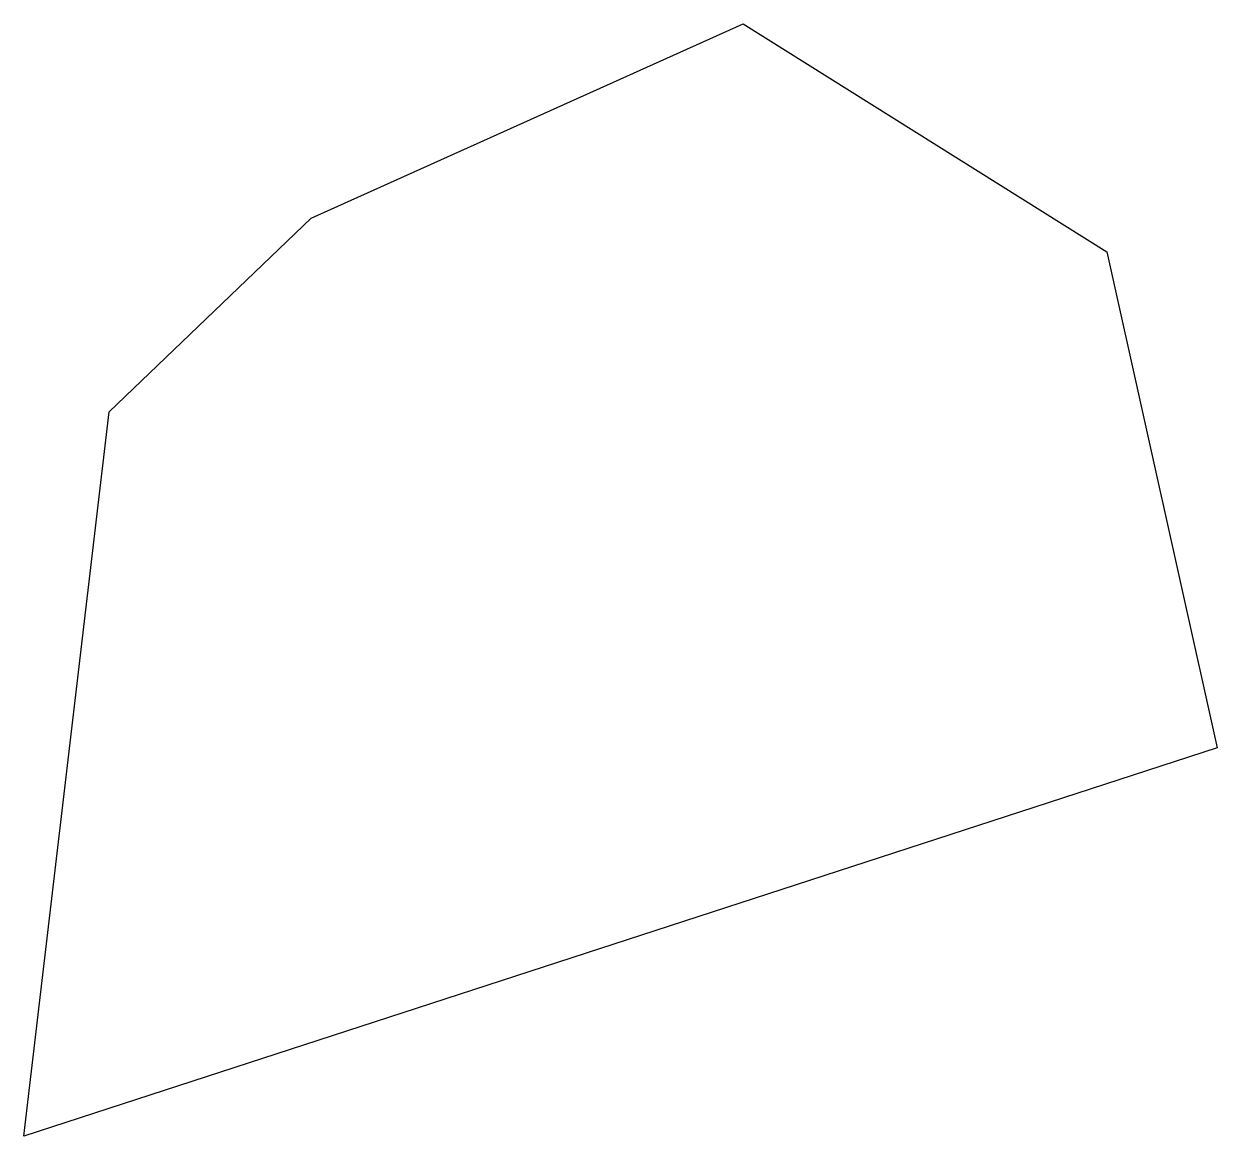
# Model space of a CAD drawing. Header units: millimetres. Extents: x -104 to 114, y -27 to 177.
import ezdxf

# ---------------------------------------------------------------- set-up
doc = ezdxf.new("R2010")
doc.units = ezdxf.units.MM
doc.layers.get('0').update_dxf_attribs({"linetype": 'CONTINUOUS'})

msp = doc.modelspace()

# ---------------------------------------------------------------- linework, layer by layer
msp.add_lwpolyline([(113.65, 44.21), (-104.49, -26.77), (-88.92, 105.62), (-51.98, 141.03), (27, 176.55), (93.46, 134.86)], close=True)

doc.saveas('drawing.dxf')
